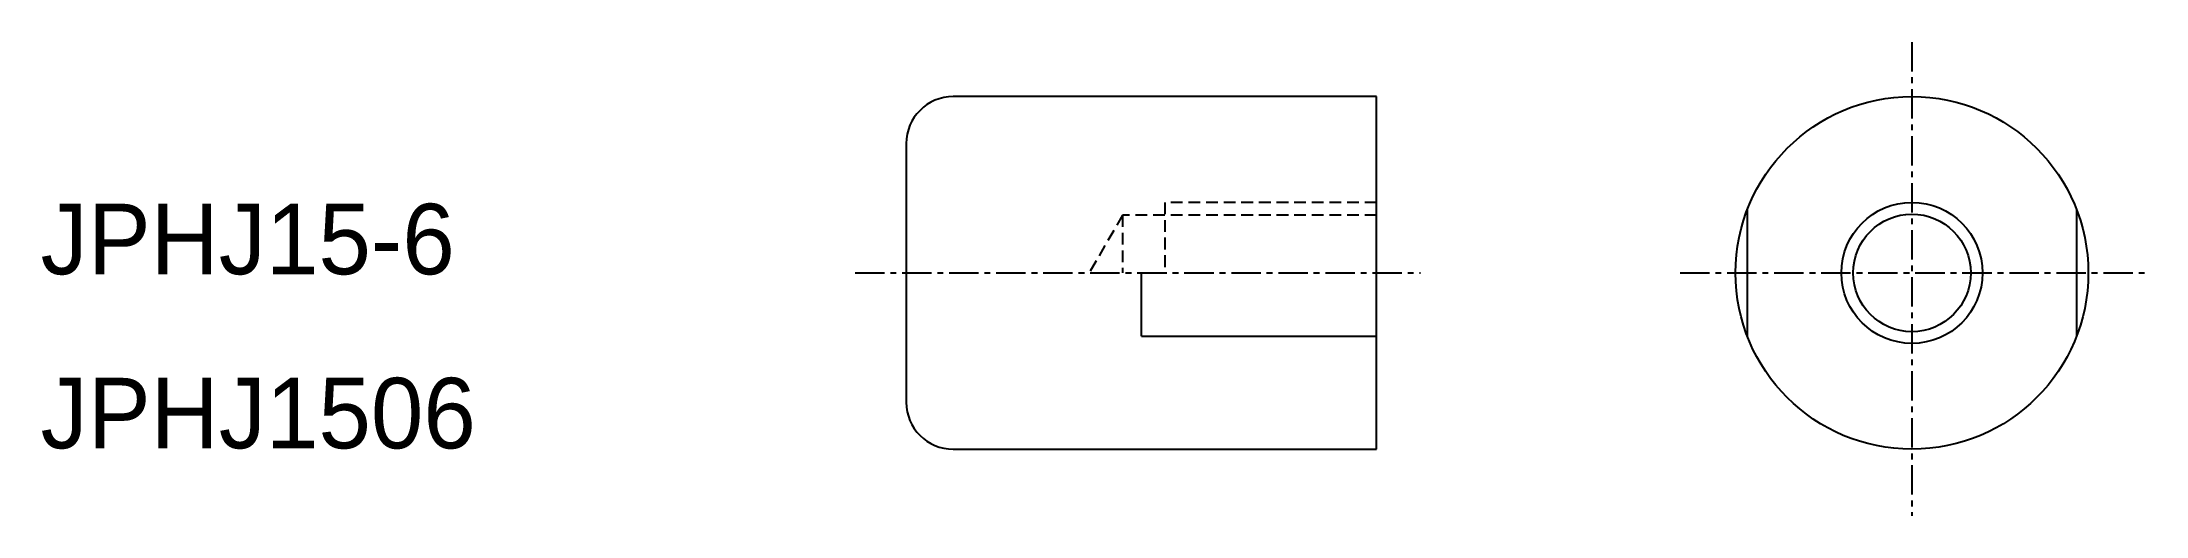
# Model space of a CAD drawing. Extents: x 80.2 to 169.7, y 70.6 to 90.8.
import ezdxf

# ---------------------------------------------------------------- set-up
doc = ezdxf.new("R2010")
doc.units = 0
doc.linetypes.add('CENTER', pattern=[2, 1.25, -0.25, 0.25, -0.25])
doc.linetypes.add('DASHED', pattern=[0.75, 0.5, -0.25])
doc.layers.get('0').update_dxf_attribs({"linetype": 'CONTINUOUS'})
doc.layers.add('CENTER', color=1, linetype='CENTER')

msp = doc.modelspace()

# ---------------------------------------------------------------- linework, layer by layer
at = {"color": 7, "linetype": 'CONTINUOUS'}
for p, q in [((136.993, 88.463), (118.993, 88.463)), ((136.993, 73.463), (136.993, 88.463)), ((116.993, 86.463), (116.993, 75.463)), ((152.761, 83.656), (152.761, 78.271)), ((166.761, 83.656), (166.761, 78.271)), ((126.993, 78.271), (126.993, 80.963)), ((126.993, 78.271), (136.993, 78.271)), ((118.993, 73.463), (136.993, 73.463))]:
    msp.add_line(p, q, dxfattribs=at)
at = {"color": 3, "linetype": 'DASHED'}
for p, q in [((126.193, 83.422), (124.773, 80.963)), ((136.993, 83.422), (126.193, 83.422)), ((126.193, 83.422), (126.193, 80.963)), ((136.993, 83.963), (127.993, 83.963)), ((127.993, 83.963), (127.993, 80.963))]:
    msp.add_line(p, q, dxfattribs=at)
at = {"color": 7, "linetype": 'CONTINUOUS'}
for radius in [7.5, 2.5]:
    msp.add_circle((159.761, 80.963), radius, dxfattribs=at)
at = {"color": 3, "linetype": 'CONTINUOUS'}
msp.add_circle((159.761, 80.963), 3, dxfattribs=at)
at = {"color": 7, "linetype": 'CONTINUOUS'}
for centre, start, end in [((118.993, 86.463), 90, 180), ((118.993, 75.463), 180, 270)]:
    msp.add_arc(centre, 2, start, end, dxfattribs=at)
at = {"layer": 'CENTER', "color": 1, "linetype": 'CENTER'}
for p, q in [((159.761, 90.782), (159.761, 70.625)), ((114.818, 80.963), (138.86, 80.963)), ((149.904, 80.963), (169.712, 80.963))]:
    msp.add_line(p, q, dxfattribs=at)

# ---------------------------------------------------------------- texts
at = {"color": 7, "linetype": 'CONTINUOUS'}
for s, p in [('JPHJ15-6', (80.181, 80.904)), ('JPHJ1506', (80.181, 73.5))]:
    msp.add_text(s, height=3, dxfattribs=at).set_placement(p)

doc.saveas('drawing.dxf')
